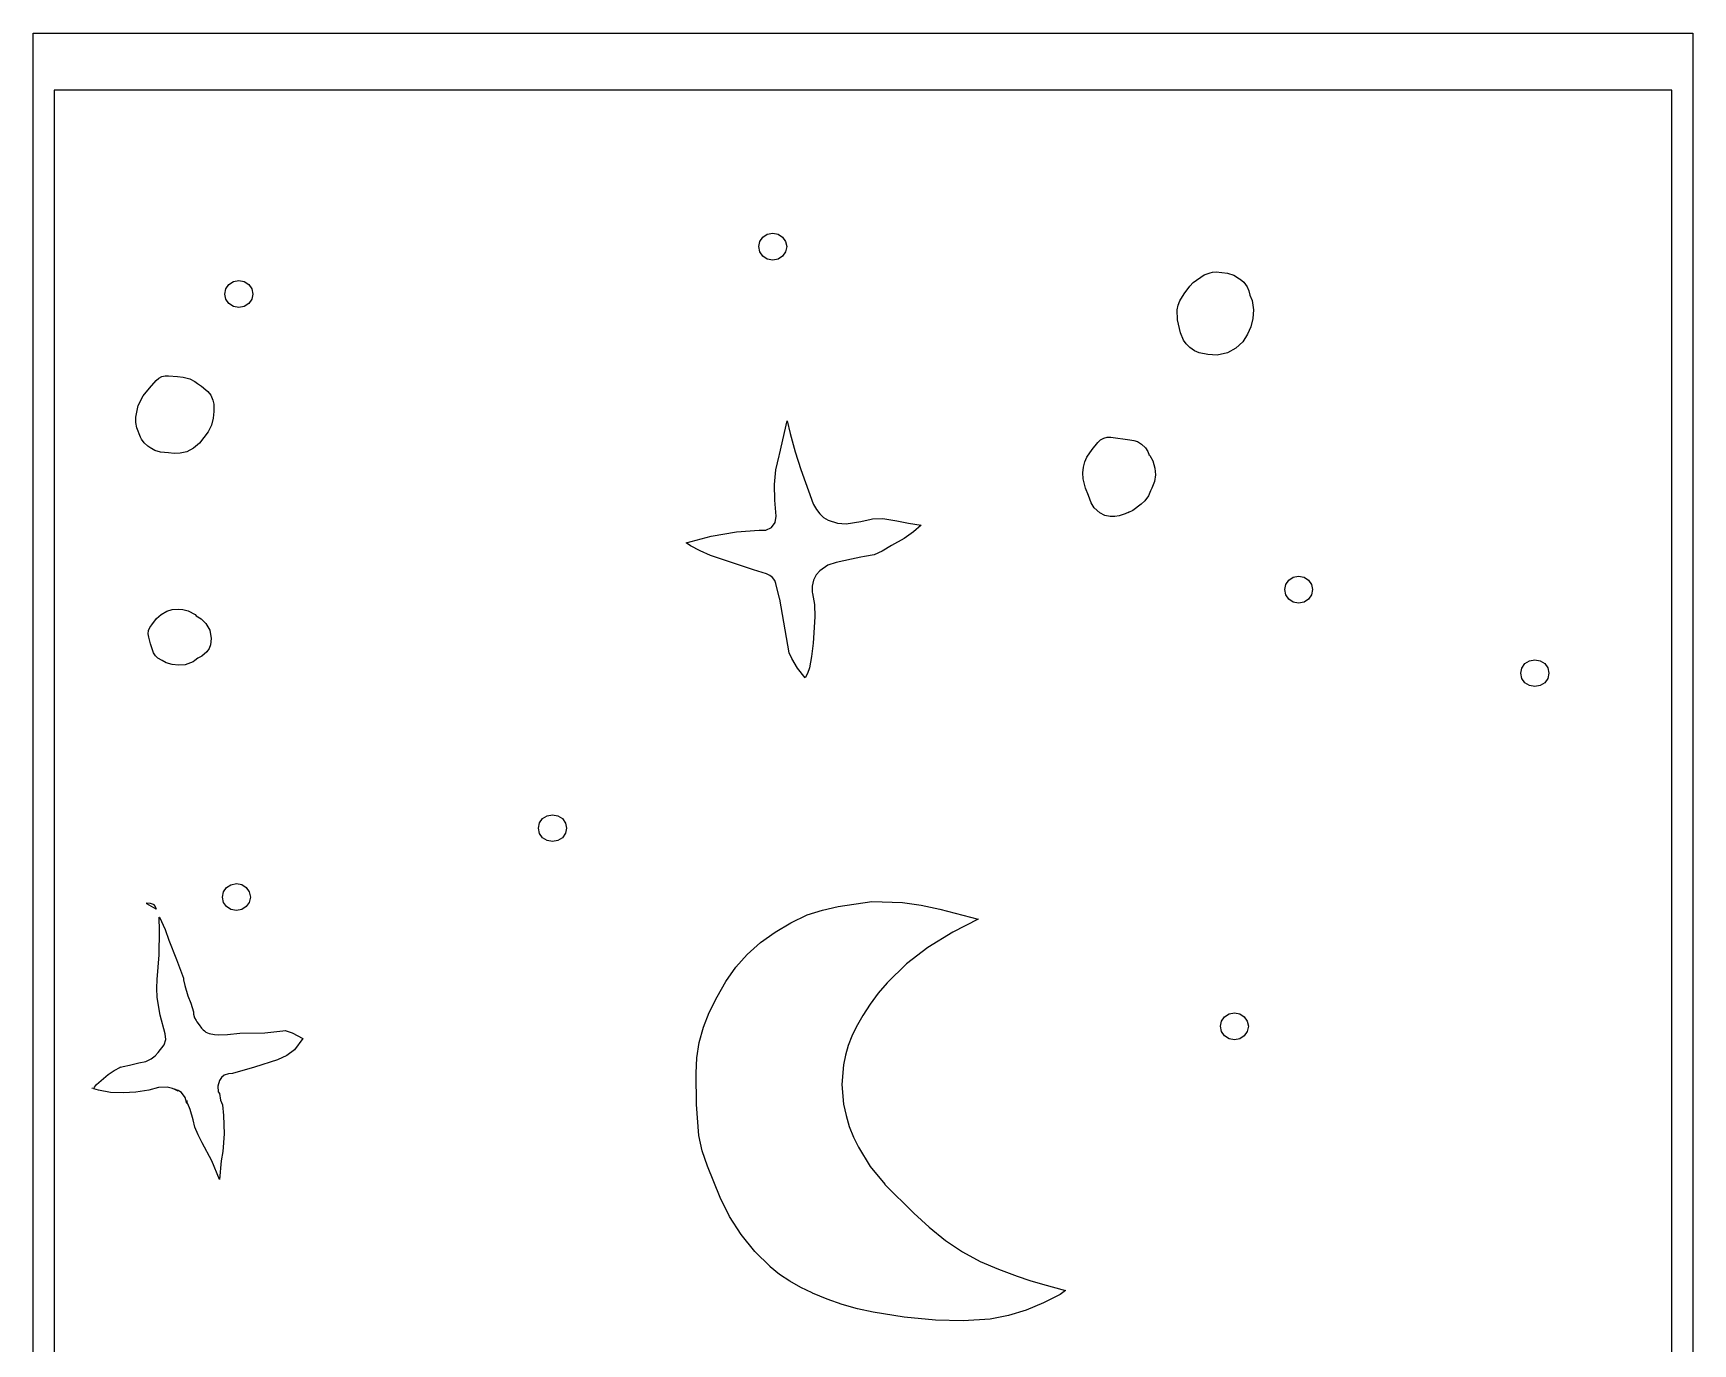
# Model space of a CAD drawing. Extents: x 2 to 598, y 1588 to 7998.
# Drawn here: x 2 to 298, y 5610.6 to 5844.4 of the extents above; entities that cross this region are included whole.
import ezdxf

# ---------------------------------------------------------------- set-up
doc = ezdxf.new("R2010")
doc.units = 0

msp = doc.modelspace()

# ---------------------------------------------------------------- linework, layer by layer
at = {"layer": 'Calque 1'}
for p, q in [((5.71782, 5834.19), (5.71782, 5038.53)), ((294.282, 5834.19), (5.71782, 5834.19)), ((294.282, 5745.65), (294.282, 5834.19)), ((131.603618, 5807.222644), (132.138176, 5807.986238)), ((132.138176, 5807.986238), (132.931046, 5808.501113)), ((132.931046, 5808.501113), (133.902, 5808.69)), ((133.902, 5808.69), (134.856742, 5808.507173)), ((133.902, 5808.69), (133.902, 5808.69)), ((134.856742, 5808.507173), (135.666147, 5807.986408)), ((135.666147, 5807.986408), (136.206981, 5807.206995)), ((131.4076, 5806.2876), (131.603618, 5807.222644)), ((131.603588, 5805.352524), (131.4076, 5806.2876)), ((132.138139, 5804.588897), (131.603588, 5805.352524)), ((132.931021, 5804.073997), (132.138139, 5804.588897)), ((135.666184, 5804.588727), (134.856766, 5804.067937)), ((136.207011, 5805.368174), (135.666184, 5804.588727)), ((136.206981, 5807.206995), (136.3969, 5806.2876)), ((136.3969, 5806.2876), (136.207011, 5805.368174)), ((133.902, 5803.8851), (132.931021, 5804.073997)), ((134.856766, 5804.067937), (133.902, 5803.8851)), ((211.8952, 5801.6007), (212.333875, 5801.742337)), ((212.333875, 5801.742337), (212.9995, 5801.8203)), ((212.9995, 5801.8217), (213, 5801.82)), ((212.9995, 5801.8203), (212.9995, 5801.8217)), ((213, 5801.82), (215.030812, 5801.569612)), ((36.1871, 5797.8426), (36.383267, 5798.777483)), ((36.383267, 5798.777483), (36.917859, 5799.540915)), ((36.917859, 5799.540915), (37.710672, 5800.055664)), ((37.710672, 5800.055664), (38.6815, 5800.2445)), ((38.6815, 5800.2445), (39.65252, 5800.05583)), ((38.6815, 5800.2445), (38.6815, 5800.2445)), ((39.65252, 5800.05583), (40.445528, 5799.541119)), ((40.445528, 5799.541119), (40.980272, 5798.777623)), ((40.980272, 5798.777623), (41.1765, 5797.8426)), ((207.264787, 5797.899687), (208.267, 5799.269)), ((208.267, 5799.269), (208.8747, 5799.8793)), ((208.8747, 5799.8793), (210.827, 5801.2364)), ((210.827, 5801.2364), (211.8952, 5801.6007)), ((215.030812, 5801.569612), (216.118205, 5801.185739)), ((216.118205, 5801.185739), (217.1496, 5800.5663)), ((217.1496, 5800.5663), (217.274113, 5800.51725)), ((217.274113, 5800.51725), (217.8943, 5799.9369)), ((217.8943, 5799.9369), (218.492922, 5799.112448)), ((218.492922, 5799.112448), (218.813425, 5798.430188)), ((36.383118, 5796.907556), (36.1871, 5797.8426)), ((36.917676, 5796.143962), (36.383118, 5796.907556)), ((37.710546, 5795.629087), (36.917676, 5796.143962)), ((40.445712, 5796.143758), (39.636273, 5795.623)), ((40.986571, 5796.923183), (40.445712, 5796.143758)), ((41.1765, 5797.8426), (40.986571, 5796.923183)), ((206.058575, 5795.0053), (206.197934, 5795.844619)), ((206.197934, 5795.844619), (206.4836, 5796.632)), ((206.4836, 5796.632), (207.264787, 5797.899687)), ((218.813425, 5798.430188), (219.0208, 5797.6539)), ((219.0208, 5797.6539), (219.3908, 5796.7128)), ((219.3908, 5796.7128), (219.666767, 5795.046477)), ((38.6815, 5795.4402), (37.710546, 5795.629087)), ((39.636273, 5795.623), (38.6815, 5795.4402)), ((206.1038, 5793.2322), (206.058575, 5795.0053)), ((206.619, 5790.9305), (206.1038, 5793.2322)), ((219.556587, 5793.469562), (219.167164, 5792.011917)), ((219.666767, 5795.046477), (219.556587, 5793.469562)), ((207.163025, 5789.612775), (206.619, 5790.9305)), ((218.6054, 5790.7034), (217.727059, 5789.341959)), ((219.167164, 5792.011917), (218.6054, 5790.7034)), ((207.613359, 5788.941247), (207.163025, 5789.612775)), ((208.267, 5788.2769), (207.613359, 5788.941247)), ((209.110028, 5787.692591), (208.267, 5788.2769)), ((209.941375, 5787.328875), (209.110028, 5787.692591)), ((211.5148, 5787.0269), (209.941375, 5787.328875)), ((213.1804, 5786.9589), (211.5148, 5787.0269)), ((215.001603, 5787.346091), (213.1804, 5786.9589)), ((216.521475, 5788.18165), (215.001603, 5787.346091)), ((217.727059, 5789.341959), (216.521475, 5788.18165)), ((21.6206, 5779.6574), (22.7167, 5781.037062)), ((22.7167, 5781.037062), (23.9553, 5782.4288)), ((23.9553, 5782.4288), (24.408926, 5782.835996)), ((24.408926, 5782.835996), (24.945494, 5783.11685)), ((24.945494, 5783.11685), (25.537565, 5783.261029)), ((25.537565, 5783.261029), (26.1577, 5783.2582)), ((26.1577, 5783.2582), (26.1572, 5783.258)), ((26.1572, 5783.258), (27.73265, 5783.148287)), ((27.73265, 5783.148287), (28.761772, 5783.012483)), ((28.761772, 5783.012483), (29.9255, 5782.7205)), ((29.9255, 5782.7205), (30.831775, 5782.256837)), ((30.831775, 5782.256837), (31.2903, 5781.8534)), ((31.2903, 5781.8534), (32.023337, 5781.416425)), ((32.023337, 5781.416425), (32.8085, 5780.7279)), ((20.293, 5775.8829), (20.745225, 5777.941787)), ((20.745225, 5777.941787), (21.6206, 5779.6574)), ((32.8085, 5780.7279), (33.153325, 5780.4532)), ((33.153325, 5780.4532), (33.6534, 5779.8086)), ((33.6534, 5779.8086), (34.057492, 5778.928575)), ((34.057492, 5778.928575), (34.216437, 5778.189925)), ((34.216437, 5778.189925), (34.1965, 5776.8966)), ((20.305767, 5774.899125), (20.293, 5775.8829)), ((34.101925, 5775.686425), (33.7759, 5774.459)), ((34.1965, 5776.8966), (34.101925, 5775.686425)), ((135.1083, 5769.2005), (136.4529, 5775.2053)), ((136.4529, 5775.2053), (136.4532, 5775.2052)), ((136.4532, 5775.2052), (137.0237, 5772.9527)), ((20.487087, 5773.954125), (20.305767, 5774.899125)), ((21.1596, 5772.3384), (20.487087, 5773.954125)), ((21.342, 5771.9452), (21.1596, 5772.3384)), ((32.4468, 5772.2478), (31.63265, 5771.247675)), ((33.185562, 5773.28725), (32.4468, 5772.2478)), ((33.7759, 5774.459), (33.185562, 5773.28725)), ((137.0237, 5772.9527), (137.888541, 5769.718892)), ((192.370665, 5771.824318), (192.9254, 5772.129616)), ((192.9254, 5772.129616), (193.543285, 5772.286256)), ((193.543285, 5772.286256), (194.193, 5772.2819)), ((194.1923, 5772.2819), (197.5884, 5771.8194)), ((194.193, 5772.2819), (194.1923, 5772.2819)), ((21.797287, 5771.300325), (21.342, 5771.9452)), ((22.4241, 5770.706), (21.797287, 5771.300325)), ((23.0055, 5770.3375), (22.4241, 5770.706)), ((23.0975, 5770.2785), (23.0055, 5770.3375)), ((23.6964, 5769.9157), (23.0975, 5770.2785)), ((24.709625, 5769.613287), (23.6964, 5769.9157)), ((25.4446, 5769.5478), (24.709625, 5769.613287)), ((26.1541, 5769.5058), (25.4446, 5769.5478)), ((27.137566, 5769.400833), (26.1541, 5769.5058)), ((28.228375, 5769.434287), (27.137566, 5769.400833)), ((29.386647, 5769.708398), (28.228375, 5769.434287)), ((30.5725, 5770.3254), (29.386647, 5769.708398)), ((31.63265, 5771.247675), (30.5725, 5770.3254)), ((135.0483, 5768.9964), (135.1083, 5769.2005)), ((137.888541, 5769.718892), (138.894775, 5766.556887)), ((189.9328, 5768.7328), (190.869287, 5770.110587)), ((190.869287, 5770.110587), (191.9104, 5771.3827)), ((191.9104, 5771.3827), (192.370665, 5771.824318)), ((197.5884, 5771.8194), (198.323025, 5771.7317)), ((198.323025, 5771.7317), (198.940791, 5771.519475)), ((198.940791, 5771.519475), (199.6731, 5771.0758)), ((199.6731, 5771.0758), (200.378631, 5770.39865)), ((200.378631, 5770.39865), (200.788775, 5769.77175)), ((200.788775, 5769.77175), (201.0502, 5769.0806)), ((201.0502, 5769.0806), (201.038995, 5769.166875)), ((201.038995, 5769.166875), (201.161712, 5769.0382)), ((134.221175, 5763.852638), (134.440759, 5766.499552)), ((134.440759, 5766.499552), (135.0483, 5768.9964)), ((138.894775, 5766.556887), (141.1392, 5760.4232)), ((189.201606, 5765.928105), (189.3076, 5766.940437)), ((189.3076, 5766.940437), (189.556169, 5767.886602)), ((189.556169, 5767.886602), (189.9328, 5768.7328)), ((201.161712, 5769.0382), (201.6678, 5768.0718)), ((201.6678, 5768.0718), (202.053802, 5766.802139)), ((202.053802, 5766.802139), (202.144913, 5765.587612)), ((134.278603, 5761.080605), (134.221175, 5763.852638)), ((189.2527, 5764.8834), (189.201606, 5765.928105)), ((189.65435, 5763.214337), (189.2527, 5764.8834)), ((190.1937, 5761.8851), (189.65435, 5763.214337)), ((201.5355, 5763.2127), (201.2823, 5762.7119)), ((201.964392, 5764.400405), (201.5355, 5763.2127)), ((202.144913, 5765.587612), (201.964392, 5764.400405)), ((134.5021, 5758.2084), (134.278603, 5761.080605)), ((141.1392, 5760.4232), (141.1972, 5760.2852)), ((141.1972, 5760.2852), (141.67972, 5759.417891)), ((190.67535, 5760.611725), (190.1937, 5761.8851)), ((191.247572, 5759.727434), (190.67535, 5760.611725)), ((199.5947, 5760.3416), (198.1483, 5759.2331)), ((200.261875, 5760.956262), (199.5947, 5760.3416)), ((200.928, 5761.82), (200.261875, 5760.956262)), ((201.2823, 5762.7119), (200.9273, 5761.8205)), ((200.9273, 5761.8205), (200.928, 5761.82)), ((134.332619, 5757.115375), (134.5021, 5758.2084)), ((141.67972, 5759.417891), (142.281012, 5758.6499)), ((142.281012, 5758.6499), (142.984023, 5758.004009)), ((142.984023, 5758.004009), (143.7717, 5757.503)), ((143.7717, 5757.503), (145.428175, 5756.962813)), ((146.9942, 5756.8772), (149.630575, 5757.268725)), ((149.630575, 5757.268725), (151.473, 5757.6973)), ((151.473, 5757.6973), (151.6911, 5757.7413)), ((151.6911, 5757.7413), (153.524025, 5757.811575)), ((153.524025, 5757.811575), (156.0567, 5757.4152)), ((156.0567, 5757.4152), (158.116825, 5756.985563)), ((192.2256, 5758.8228), (191.247572, 5759.727434)), ((193.130441, 5758.354964), (192.2256, 5758.8228)), ((194.056075, 5758.150012), (193.130441, 5758.354964)), ((194.925347, 5758.139855), (194.056075, 5758.150012)), ((195.6611, 5758.2564), (194.925347, 5758.139855)), ((196.748737, 5758.6176), (195.6611, 5758.2564)), ((197.4274, 5758.9272), (196.748737, 5758.6176)), ((197.294355, 5758.848659), (197.4274, 5758.9272)), ((197.380937, 5758.85515), (197.294355, 5758.848659)), ((198.1483, 5759.2331), (197.380937, 5758.85515)), ((118.4814, 5753.4465), (122.932712, 5754.642063)), ((122.932712, 5754.642063), (127.4576, 5755.4174)), ((127.4576, 5755.4174), (131.4961, 5755.7094)), ((131.4961, 5755.7094), (132.643718, 5755.711328)), ((132.643718, 5755.711328), (133.664101, 5756.217101)), ((133.664101, 5756.217101), (134.332619, 5757.115375)), ((145.428175, 5756.962813), (146.9942, 5756.8772)), ((159.0296, 5755.446188), (157.3331, 5754.2082)), ((158.116825, 5756.985563), (160.3676, 5756.6328)), ((160.3676, 5756.6328), (159.0296, 5755.446188)), ((119.2136, 5752.9385), (118.4814, 5753.4465)), ((120.94202, 5752.010323), (119.2136, 5752.9385)), ((122.777362, 5751.193513), (120.94202, 5752.010323)), ((151.997525, 5751.33385), (150.2762, 5751.0182)), ((153.413, 5752.0026), (151.997525, 5751.33385)), ((155.080212, 5752.9977), (153.413, 5752.0026)), ((157.3331, 5754.2082), (155.080212, 5752.9977)), ((125.4577, 5750.3009), (122.777362, 5751.193513)), ((126.0054, 5750.1588), (125.4577, 5750.3009)), ((130.458175, 5748.629087), (126.0054, 5750.1588)), ((132.8081, 5747.9078), (130.458175, 5748.629087)), ((142.2958, 5748.499), (141.657953, 5747.740667)), ((143.756262, 5749.454112), (142.2958, 5748.499)), ((145.2285, 5749.9692), (143.756262, 5749.454112)), ((147.972837, 5750.5652), (145.2285, 5749.9692)), ((149.6287, 5750.8843), (147.972837, 5750.5652)), ((150.2762, 5751.0182), (149.6287, 5750.8843)), ((133.396101, 5747.650702), (132.8081, 5747.9078)), ((133.88638, 5747.261833), (133.396101, 5747.650702)), ((134.256244, 5746.764573), (133.88638, 5747.261833)), ((134.483, 5746.1823), (134.256244, 5746.764573)), ((135.1134, 5743.5468), (134.483, 5746.1823)), ((141.1906, 5746.798763), (140.940597, 5745.754577)), ((140.940597, 5745.754577), (140.9548, 5744.6894)), ((141.657953, 5747.740667), (141.1906, 5746.798763)), ((225.2064, 5745.1185), (225.396289, 5746.037926)), ((225.396289, 5746.037926), (225.937116, 5746.817373)), ((225.937116, 5746.817373), (226.746534, 5747.338163)), ((226.746534, 5747.338163), (227.7013, 5747.521)), ((227.7013, 5747.521), (228.656066, 5747.338163)), ((227.7013, 5747.521), (227.7013, 5747.521)), ((228.656066, 5747.338163), (229.465484, 5746.817373)), ((229.465484, 5746.817373), (230.006311, 5746.037926)), ((230.006311, 5746.037926), (230.1962, 5745.1185)), ((294.282, 5126.72), (294.282, 5745.65)), ((135.1404, 5743.4166), (135.1134, 5743.5468)), ((136.8488, 5733.8373), (135.1404, 5743.4166)), ((140.9548, 5744.6894), (141.0108, 5744.431)), ((141.0108, 5744.431), (141.354728, 5742.447889)), ((141.354728, 5742.447889), (141.4172, 5740.284113)), ((225.396319, 5744.199105), (225.2064, 5745.1185)), ((225.937153, 5743.419692), (225.396319, 5744.199105)), ((226.746558, 5742.898927), (225.937153, 5743.419692)), ((227.7013, 5742.7161), (226.746558, 5742.898927)), ((228.656042, 5742.898927), (227.7013, 5742.7161)), ((229.465447, 5743.419692), (228.656042, 5742.898927)), ((230.006281, 5744.199105), (229.465447, 5743.419692)), ((230.1962, 5745.1185), (230.006281, 5744.199105)), ((23.1397, 5738.859), (24.0146, 5739.9581)), ((24.0146, 5739.9581), (24.8158, 5740.678287)), ((24.8158, 5740.678287), (25.8471, 5741.2661)), ((25.8471, 5741.2661), (26.801613, 5741.546375)), ((26.801613, 5741.546375), (27.8273, 5741.6474)), ((27.8273, 5741.6474), (28.705163, 5741.585225)), ((27.8273, 5741.6474), (27.8273, 5741.6474)), ((28.705163, 5741.585225), (29.6587, 5741.309)), ((29.6587, 5741.309), (30.859738, 5740.654413)), ((30.859738, 5740.654413), (31.0767, 5740.4217)), ((31.0767, 5740.4217), (31.930613, 5739.908362)), ((31.930613, 5739.908362), (32.8074, 5739.105)), ((141.4172, 5740.284113), (141.1018, 5735.5757)), ((22.532304, 5737.247818), (22.592107, 5737.825321)), ((22.6235, 5736.6653), (22.532304, 5737.247818)), ((22.592107, 5737.825321), (22.796656, 5738.371239)), ((22.915213, 5735.473187), (22.6235, 5736.6653)), ((22.796656, 5738.371239), (23.1397, 5738.859)), ((32.8074, 5739.105), (33.5049, 5737.884462)), ((33.5049, 5737.884462), (33.753, 5736.4111)), ((23.4653, 5733.8712), (22.915213, 5735.473187)), ((23.829738, 5733.283537), (23.4653, 5733.8712)), ((32.982, 5734.0293), (32.084, 5733.232712)), ((33.373805, 5734.639872), (32.982, 5734.0293)), ((33.603188, 5735.26205), (33.373805, 5734.639872)), ((33.753, 5736.4111), (33.603188, 5735.26205)), ((137.3111, 5732.846687), (136.8488, 5733.8373)), ((141.1018, 5735.5757), (140.8139, 5733.215062)), ((24.2526, 5732.878125), (23.829738, 5733.283537)), ((24.9742, 5732.4795), (24.2526, 5732.878125)), ((25.6956, 5732.0873), (24.9742, 5732.4795)), ((26.7964, 5731.7624), (25.6956, 5732.0873)), ((27.9038, 5731.6568), (26.7964, 5731.7624)), ((29.115, 5731.718712), (27.9038, 5731.6568)), ((30.5119, 5732.2346), (29.115, 5731.718712)), ((30.8452, 5732.4661), (30.5119, 5732.2346)), ((31.393, 5732.8826), (30.8452, 5732.4661)), ((32.084, 5733.232712), (31.393, 5732.8826)), ((138.3128, 5731.0871), (137.3111, 5732.846687)), ((139.6926, 5729.3813), (138.3128, 5731.0871)), ((140.4621, 5731.1512), (140.1294, 5730.148838)), ((140.8139, 5733.215062), (140.4621, 5731.1512)), ((267.3294, 5730.2151), (267.519319, 5731.134495)), ((267.519319, 5731.134495), (268.060153, 5731.913908)), ((268.060153, 5731.913908), (268.869558, 5732.434673)), ((268.869558, 5732.434673), (269.8243, 5732.6175)), ((269.8243, 5732.6175), (270.795254, 5732.428613)), ((269.8243, 5732.6175), (269.8243, 5732.6175)), ((270.795254, 5732.428613), (271.588124, 5731.913738)), ((271.588124, 5731.913738), (272.122682, 5731.150144)), ((272.122682, 5731.150144), (272.3187, 5730.2151)), ((140.1294, 5730.148838), (139.6926, 5729.3813)), ((267.519289, 5729.295674), (267.3294, 5730.2151)), ((268.060116, 5728.516227), (267.519289, 5729.295674)), ((268.869534, 5727.995437), (268.060116, 5728.516227)), ((269.8243, 5727.8126), (268.869534, 5727.995437)), ((270.795279, 5728.001497), (269.8243, 5727.8126)), ((271.588161, 5728.516397), (270.795279, 5728.001497)), ((272.122712, 5729.280024), (271.588161, 5728.516397)), ((272.3187, 5730.2151), (272.122712, 5729.280024)), ((92.331828, 5703.509067), (92.866411, 5704.272672)), ((92.866411, 5704.272672), (93.659314, 5704.787541)), ((93.659314, 5704.787541), (94.6303, 5704.9764)), ((94.6303, 5704.9764), (95.585042, 5704.793573)), ((94.6303, 5704.9764), (94.6303, 5704.9764)), ((95.585042, 5704.793573), (96.394447, 5704.272808)), ((96.394447, 5704.272808), (96.935281, 5703.493395)), ((92.1358, 5702.574), (92.331828, 5703.509067)), ((92.331798, 5701.638901), (92.1358, 5702.574)), ((92.866375, 5700.875263), (92.331798, 5701.638901)), ((96.935311, 5701.654574), (96.394484, 5700.875127)), ((96.935281, 5703.493395), (97.1252, 5702.574)), ((97.1252, 5702.574), (96.935311, 5701.654574)), ((93.659289, 5700.360369), (92.866375, 5700.875263)), ((94.6303, 5700.1715), (93.659289, 5700.360369)), ((95.585066, 5700.354337), (94.6303, 5700.1715)), ((96.394484, 5700.875127), (95.585066, 5700.354337)), ((36.476576, 5691.980338), (37.269446, 5692.495213)), ((37.269446, 5692.495213), (38.2404, 5692.6841)), ((38.2404, 5692.6841), (39.195173, 5692.5013)), ((38.2404, 5692.6841), (38.2404, 5692.6841)), ((39.195173, 5692.5013), (40.004612, 5691.980542)), ((22.2418, 5689.0674), (22.2518, 5689.2788)), ((22.2494, 5689.2792), (22.885425, 5689.194337)), ((22.2518, 5689.2788), (22.2494, 5689.2792)), ((22.885425, 5689.194337), (23.3971, 5689.0203)), ((35.746, 5690.2817), (35.942018, 5691.216744)), ((35.942167, 5689.346817), (35.746, 5690.2817)), ((35.942018, 5691.216744), (36.476576, 5691.980338)), ((36.476759, 5688.583385), (35.942167, 5689.346817)), ((40.539172, 5689.346677), (40.004428, 5688.583181)), ((40.004612, 5691.980542), (40.545471, 5691.201117)), ((40.7354, 5690.2817), (40.539172, 5689.346677)), ((40.545471, 5691.201117), (40.7354, 5690.2817)), ((145.592775, 5688.598375), (151.5606, 5689.5177)), ((151.5606, 5689.5177), (151.5624, 5689.5148)), ((151.5624, 5689.5148), (151.563, 5689.52)), ((151.563, 5689.52), (157.019, 5689.305)), ((157.019, 5689.305), (160.355812, 5688.82468)), ((23.9177, 5688.1383), (22.2418, 5689.0674)), ((23.3971, 5689.0203), (23.4831, 5688.9553)), ((23.4831, 5688.9553), (23.742, 5688.5853)), ((23.742, 5688.5853), (23.9177, 5688.1383)), ((24.4782, 5686.6534), (24.4962, 5686.7234)), ((24.5302, 5684.329), (24.4782, 5686.6534)), ((24.4962, 5686.7234), (24.4983, 5686.7227)), ((24.4983, 5686.7227), (25.5086, 5684.4738)), ((37.269572, 5688.068636), (36.476759, 5688.583385)), ((38.2404, 5687.8798), (37.269572, 5688.068636)), ((39.21142, 5688.06847), (38.2404, 5687.8798)), ((40.004428, 5688.583181), (39.21142, 5688.06847)), ((137.13168, 5685.702503), (140.0559, 5687.1329)), ((140.0559, 5687.1329), (142.757362, 5687.97105)), ((142.757362, 5687.97105), (145.592775, 5688.598375)), ((160.355812, 5688.82468), (163.715725, 5688.115713)), ((163.715725, 5688.115713), (170.5473, 5686.3466)), ((170.5473, 5686.3466), (166.004712, 5684.0227)), ((24.49695, 5680.00215), (24.5302, 5684.329)), ((25.5086, 5684.4738), (26.1669, 5682.6196)), ((131.735302, 5682.162847), (134.348488, 5684.0439)), ((134.348488, 5684.0439), (137.13168, 5685.702503)), ((166.004712, 5684.0227), (161.5903, 5681.3112)), ((26.1669, 5682.6196), (27.538288, 5679.129)), ((129.3211, 5680.0651), (131.735302, 5682.162847)), ((161.5903, 5681.3112), (157.742123, 5678.363219)), ((24.1328, 5675.606), (24.49695, 5680.00215)), ((27.538288, 5679.129), (28.7818, 5675.7926)), ((125.546838, 5675.228413), (127.316495, 5677.759655)), ((127.316495, 5677.759655), (129.3211, 5680.0651)), ((157.742123, 5678.363219), (154.280562, 5674.985375)), ((24.036793, 5674.019892), (24.1328, 5675.606)), ((28.7818, 5675.7926), (28.8208, 5675.6738)), ((28.8208, 5675.6738), (28.8208, 5675.5007)), ((28.8208, 5675.5007), (29.0528, 5674.4857)), ((29.0528, 5674.4857), (29.5825, 5672.6853)), ((123.977336, 5672.519289), (125.546838, 5675.228413)), ((154.280562, 5674.985375), (152.717365, 5673.145497)), ((24.122077, 5672.371952), (24.036793, 5674.019892)), ((24.628788, 5669.227537), (24.122077, 5672.371952)), ((29.5825, 5672.6853), (30.1163, 5671.379)), ((30.1163, 5671.379), (30.6062, 5669.8323)), ((122.5732, 5669.6802), (123.977336, 5672.519289)), ((152.717365, 5673.145497), (151.277945, 5671.210444)), ((25.5327, 5665.9033), (24.628788, 5669.227537)), ((30.6062, 5669.8323), (30.615313, 5669.382587)), ((30.615313, 5669.382587), (30.7871, 5668.7528)), ((30.7871, 5668.7528), (31.0491, 5668.2577)), ((121.539184, 5667.063325), (122.5732, 5669.6802)), ((149.971343, 5669.184313), (148.8066, 5667.0712)), ((151.277945, 5671.210444), (149.971343, 5669.184313)), ((213.932289, 5668.158026), (214.473116, 5668.937473)), ((214.473116, 5668.937473), (215.282534, 5669.458263)), ((215.282534, 5669.458263), (216.2373, 5669.6411)), ((216.2373, 5669.6411), (217.208279, 5669.452203)), ((216.2373, 5669.6411), (216.2373, 5669.6411)), ((217.208279, 5669.452203), (218.001161, 5668.937303)), ((218.001161, 5668.937303), (218.535712, 5668.173676)), ((25.666511, 5664.8832), (25.5327, 5665.9033)), ((31.0491, 5668.2577), (31.2108, 5668.019)), ((31.2108, 5668.019), (31.601, 5667.4794)), ((31.601, 5667.4794), (32.0407, 5666.9214)), ((32.0407, 5666.9214), (32.3089, 5666.6242)), ((32.3089, 5666.6242), (32.5539, 5666.4015)), ((32.5539, 5666.4015), (32.783813, 5666.212637)), ((32.783813, 5666.212637), (33.3885, 5665.9472)), ((33.3885, 5665.9472), (34.346975, 5665.745987)), ((34.346975, 5665.745987), (35.1103, 5665.7307)), ((35.1103, 5665.7307), (36.6306, 5665.7997)), ((36.6306, 5665.7997), (38.8739, 5665.995)), ((38.8739, 5665.995), (43.3155, 5666.082)), ((43.3155, 5666.082), (45.4461, 5666.3368)), ((45.4461, 5666.3368), (46.523238, 5666.450112)), ((46.523238, 5666.450112), (46.9277, 5666.4939)), ((46.9277, 5666.4939), (48.163113, 5666.060962)), ((48.163113, 5666.060962), (50.1027, 5665.0836)), ((120.788125, 5664.36875), (121.539184, 5667.063325)), ((148.013003, 5665.462515), (147.365464, 5663.801497)), ((148.8066, 5667.0712), (148.013003, 5665.462515)), ((213.7424, 5667.2386), (213.932289, 5668.158026)), ((213.932319, 5666.319205), (213.7424, 5667.2386)), ((214.473153, 5665.539792), (213.932319, 5666.319205)), ((215.282558, 5665.019027), (214.473153, 5665.539792)), ((218.001124, 5665.539962), (217.208254, 5665.025087)), ((218.535682, 5666.303556), (218.001124, 5665.539962)), ((218.7317, 5667.2386), (218.535682, 5666.303556)), ((218.535712, 5668.173676), (218.7317, 5667.2386)), ((23.755058, 5661.985547), (24.2945, 5662.55)), ((24.2945, 5662.55), (25.3363, 5663.9054)), ((25.3363, 5663.9054), (25.666511, 5664.8832)), ((48.5839, 5663.0651), (47.265666, 5662.0354)), ((50.1027, 5665.0836), (48.5839, 5663.0651)), ((120.341003, 5661.627225), (120.788125, 5664.36875)), ((147.365464, 5663.801497), (146.86399, 5662.098661)), ((216.2373, 5664.8362), (215.282558, 5665.019027)), ((217.208254, 5665.025087), (216.2373, 5664.8362)), ((16.42263, 5659.377694), (17.5637, 5659.9532)), ((17.5642, 5659.9532), (17.472492, 5659.908017)), ((17.472492, 5659.908017), (17.571313, 5659.931488)), ((17.5637, 5659.9532), (17.5642, 5659.9532)), ((17.571313, 5659.931488), (18.0525, 5660.054)), ((18.0525, 5660.054), (19.1755, 5660.2912)), ((19.1755, 5660.2912), (20.8364, 5660.7501)), ((20.8364, 5660.7501), (22.098823, 5660.957928)), ((22.098823, 5660.957928), (23.047438, 5661.4123)), ((23.047438, 5661.4123), (23.755058, 5661.985547)), ((41.4774, 5659.9465), (37.5655, 5658.8127)), ((45.59405, 5661.24225), (41.4774, 5659.9465)), ((47.265666, 5662.0354), (45.59405, 5661.24225)), ((120.2188, 5658.8695), (120.341003, 5661.627225)), ((146.508587, 5660.364525), (146.236017, 5656.844416)), ((146.86399, 5662.098661), (146.508587, 5660.364525)), ((12.929175, 5656.40655), (13.3024, 5656.8402)), ((13.3024, 5656.8402), (15.344963, 5658.66445)), ((15.344963, 5658.66445), (16.42263, 5659.377694)), ((35.252125, 5657.591038), (34.9119, 5656.5508)), ((35.613056, 5658.108011), (35.252125, 5657.591038)), ((36.0632, 5658.4995), (35.613056, 5658.108011)), ((36.828375, 5658.7653), (36.0632, 5658.4995)), ((37.5655, 5658.8127), (36.828375, 5658.7653)), ((120.2188, 5658.7895), (120.2188, 5658.8695)), ((120.3154, 5653.297237), (120.2188, 5658.7895)), ((146.236017, 5656.844416), (146.5478, 5653.3253)), ((12.5483, 5656.1393), (12.4753, 5656.2473)), ((12.4753, 5656.2473), (12.4753, 5656.2434)), ((12.4753, 5656.2434), (12.5743, 5656.1293)), ((12.5743, 5656.1293), (12.5483, 5656.1393)), ((12.7934, 5656.0713), (12.929175, 5656.40655)), ((13.6538, 5655.8449), (12.7934, 5656.0713)), ((15.806481, 5655.452197), (13.6538, 5655.8449)), ((18.036825, 5655.348975), (15.806481, 5655.452197)), ((20.317906, 5655.501466), (18.036825, 5655.348975)), ((22.6228, 5655.8759), (20.317906, 5655.501466)), ((24.3369, 5656.2981), (22.6228, 5655.8759)), ((25.918513, 5656.3746), (24.3369, 5656.2981)), ((26.84648, 5656.172691), (25.918513, 5656.3746)), ((27.7873, 5655.7002), (26.84648, 5656.172691)), ((27.4835, 5655.8945), (27.259425, 5656.004575)), ((27.259425, 5656.004575), (27.7873, 5655.7002)), ((27.85365, 5655.765737), (27.4835, 5655.8945)), ((28.4359, 5655.4083), (27.85365, 5655.765737)), ((29.094888, 5654.565312), (28.4359, 5655.4083)), ((29.4079, 5653.4482), (29.094888, 5654.565312)), ((29.3719, 5653.8487), (29.37715, 5653.975787)), ((29.5523, 5653.4001), (29.3719, 5653.8487)), ((29.37715, 5653.975787), (29.4079, 5653.4482)), ((34.9119, 5656.5508), (35.01705, 5655.556313)), ((35.01705, 5655.556313), (35.223, 5655.263)), ((35.223, 5655.263), (35.3982, 5654.0657)), ((35.3982, 5654.0657), (35.7785, 5653.2125)), ((29.9936, 5652.3718), (29.5523, 5653.4001)), ((30.521638, 5650.539288), (29.9936, 5652.3718)), ((35.7785, 5653.2125), (35.918, 5651.3434)), ((35.918, 5651.3434), (36.0356, 5648.055963)), ((120.7066, 5647.7566), (120.3154, 5653.297237)), ((146.5478, 5653.3253), (146.973183, 5651.327053)), ((146.973183, 5651.327053), (147.558984, 5649.37977)), ((30.839, 5649.22), (30.521638, 5650.539288)), ((31.406434, 5647.862889), (30.839, 5649.22)), ((32.15415, 5646.434913), (31.406434, 5647.862889)), ((36.0356, 5648.055963), (35.843, 5644.9345)), ((121.337922, 5645.027706), (120.7066, 5647.7566)), ((147.558984, 5649.37977), (148.294893, 5647.488974)), ((33.844, 5643.2137), (32.15415, 5646.434913)), ((35.843, 5644.9345), (35.517, 5643.2136)), ((122.240575, 5642.290525), (121.337922, 5645.027706)), ((148.294893, 5647.488974), (149.1706, 5645.660188)), ((149.1706, 5645.660188), (151.300166, 5642.210736)), ((35.2196, 5639.9229), (33.844, 5643.2137)), ((35.517, 5643.2136), (35.2296, 5639.9069)), ((124.4956, 5636.7112), (122.240575, 5642.290525)), ((151.300166, 5642.210736), (153.8652, 5639.0756)), ((35.2296, 5639.9069), (35.2196, 5639.9229)), ((153.8652, 5639.0756), (153.9222, 5639.0156)), ((153.9222, 5639.0156), (159.071612, 5633.91855)), ((126.217373, 5633.306934), (124.4956, 5636.7112)), ((128.298838, 5630.0918), (126.217373, 5633.306934)), ((159.071612, 5633.91855), (161.80028, 5631.424944)), ((130.714333, 5627.100916), (128.298838, 5630.0918)), ((161.80028, 5631.424944), (164.6972, 5629.042)), ((133.4382, 5624.3694), (130.714333, 5627.100916)), ((164.6972, 5629.042), (164.7152, 5629.028)), ((164.7152, 5629.028), (167.739747, 5627.002772)), ((167.739747, 5627.002772), (170.9151, 5625.313525)), ((133.4532, 5624.3554), (133.4382, 5624.3694)), ((135.122019, 5622.980528), (133.4532, 5624.3554)), ((170.9151, 5625.313525), (174.180753, 5623.895441)), ((136.947625, 5621.751925), (135.122019, 5622.980528)), ((138.902644, 5620.658734), (136.947625, 5621.751925)), ((174.180753, 5623.895441), (177.4762, 5622.6837)), ((177.4762, 5622.6837), (177.476, 5622.68)), ((177.476, 5622.68), (179.770734, 5621.895964)), ((179.770734, 5621.895964), (181.995025, 5621.261562)), ((181.995025, 5621.261562), (186.1251, 5620.091)), ((140.9597, 5619.6901), (138.902644, 5620.658734)), ((141.0157, 5619.6651), (140.9597, 5619.6901)), ((143.634764, 5618.544392), (141.0157, 5619.6651)), ((146.311138, 5617.590438), (143.634764, 5618.544392)), ((185.1623, 5619.4099), (182.205836, 5617.888892)), ((186.1251, 5620.091), (185.1623, 5619.4099)), ((149.035867, 5616.819989), (146.311138, 5617.590438)), ((151.8, 5616.2498), (149.035867, 5616.819989)), ((151.836, 5616.2398), (151.8, 5616.2498)), ((157.371075, 5615.374212), (151.836, 5616.2398)), ((162.918, 5614.83), (157.371075, 5615.374212)), ((175.92972, 5615.667489), (172.6654, 5614.9994)), ((179.119088, 5616.636038), (175.92972, 5615.667489)), ((182.205836, 5617.888892), (179.119088, 5616.636038)), ((162.9187, 5614.8329), (162.918, 5614.83)), ((167.840088, 5614.693813), (162.9187, 5614.8329)), ((172.6654, 5614.9994), (167.840088, 5614.693813))]:
    msp.add_line(p, q, dxfattribs=at)
at = {"layer": 'coupe'}
for p, q in [((1.99988, 5028.36), (1.99988, 5844.36)), ((1.99988, 5844.36), (298, 5844.36)), ((298, 5844.36), (298, 5028.36))]:
    msp.add_line(p, q, dxfattribs=at)

doc.saveas('drawing.dxf')
